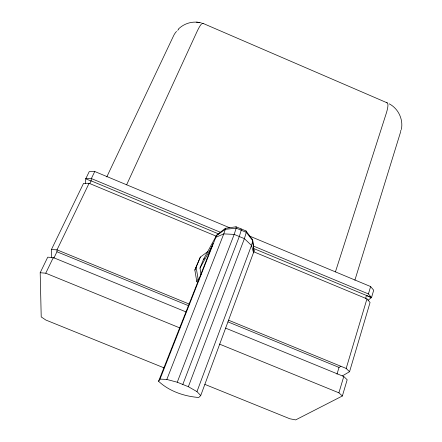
<?xml version="1.0" encoding="UTF-8"?>
<svg xmlns="http://www.w3.org/2000/svg" width="442" height="442" viewBox="0 0 442 442"><rect width="100%" height="100%" fill="white"/><g stroke="black" fill="none" stroke-linecap="round" stroke-linejoin="round"><path stroke-width="0.66" d="M51.316 257.758L51.449 249.515L83.549 183.347L89.091 183.286L216.547 236.31M53.819 258.261L56.946 251.763L57.012 249.846L89.091 183.286M158.567 381.264L160.015 379.114L216.663 235.15L225.31 228.321L236.039 226.79L246.001 230.945L252.548 239.674L254.056 251.106L200.729 395.551L198.767 397.485C184.358 396.391 169.198 391.281 158.567 381.264L213.061 243.376M85.306 183.585L85.831 178.645L89.229 171.634L94.765 171.502L229.829 227.834M401.342 129.534C403.507 119.489 398.319 108.533 389.198 103.82M204.911 384.402L289.841 418.767L295.654 419.9L342.362 395.993L347.174 379.75L343.771 376.501L225.536 328.091M342.451 375.849L349.55 371.728L370.064 302.499L366.948 298.886L253.509 251.691M365.556 298.549L366.479 295.471L371.352 297.704M342.362 395.993L338.898 392.827L343.771 376.501M349.55 371.728L346.18 368.446L366.948 298.886M368.092 300.206L371.523 297.571L368.429 293.936L370.628 286.56L249.581 236.072M336.975 374.192L339.025 367.418L340.881 366.274M354.882 280.184L400.209 133.202A23.956 20.1 25.2 0 0 400.612 131.699M335.434 271.863L386.137 113.743A24.205 4.624 -64.6 0 0 386.739 102.743M200.729 395.551L196.966 391.612L251.492 245.432L252.824 240.78L246.293 232.348L246.001 230.945M196.966 391.612L188.353 386.711L244.393 238.647L246.293 232.348L236.205 228.138L225.326 229.321L216.635 235.542M182.806 384.468L239.293 236.525L241.249 230.243L241.023 228.868M160.015 379.114L166.833 379.44L177.253 382.225L234.194 234.398L236.205 228.138L236.039 226.79M166.833 379.44L223.774 233.89L225.326 229.321L225.31 228.321M201.082 274.504L199.999 268.117L203.475 259.36L216.663 235.15M197.607 282.488L196.767 281.455L194.85 270.034L200.37 257.062L207.873 251.537M194.85 270.034L200.37 257.062M126.605 184.844L196.745 32.183A24.57 3.564 -71.2 0 1 203.116 23.514M106.793 176.899L173.607 35.719A24.415 20.31 30.7 0 1 176.54 31.399M164.037 367.866L45.896 320.063L41.216 316.925L40.189 272.725L45.758 273.206L53.294 257.564L185.983 311.897M94.765 171.502L91.367 178.551L91.069 181.005L85.814 178.817M89.676 183.778L91.091 180.833L218.586 233.906M40.189 272.725L47.73 257.183L53.294 257.564M199.999 268.117L212.431 245.487M196.767 281.455L198.115 279.073L196.176 267.565M178.264 29.205C183.248 24.144 190.579 21.454 197.651 22.255M203.475 259.36L204.558 258.559M216.05 237.216L223.774 233.89L234.194 234.398L244.393 238.647L251.492 245.432L253.575 252.824M85.831 178.645L91.367 178.551L220.663 232.398M51.449 249.515L57.012 249.846L189.695 304.267M198.486 22.354L201.254 22.835M196.486 22.128L199.425 22.459M177.253 382.225L188.353 386.711M45.758 273.206L179.872 327.936M219.47 344.091L338.898 392.827M228.608 320.223L346.18 368.446M56.946 251.763L188.414 305.665M227.978 321.887L339.025 367.418M253.144 245.923L368.429 293.936M253.647 248.503L371.523 297.571L373.7 290.228L370.628 286.56M202.801 23.299L387.209 102.87M198.115 279.073L198.961 280.112M254.056 251.106L252.548 239.674M177.673 30.299A24.415 20.31 30.7 0 1 178.485 29.614M400.866 130.158A23.956 20.1 25.2 0 1 400.712 131.191"/></g></svg>
